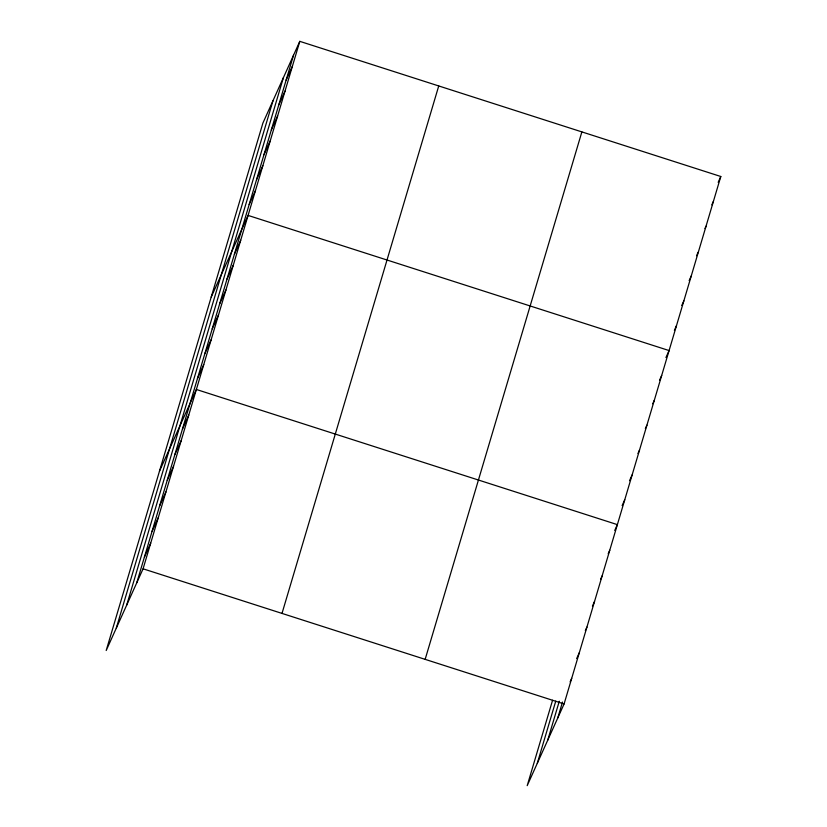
<?xml version="1.0" encoding="UTF-8"?>
<svg xmlns="http://www.w3.org/2000/svg" width="827" height="827" viewBox="0 0 827 827"><rect width="100%" height="100%" fill="white"/><g stroke="black" fill="none" stroke-linecap="round" stroke-linejoin="round"><path stroke-width="1.24" d="M116.287 628.138L273.003 100.687M126.686 605.116L283.403 77.655M136.775 582.756L293.502 55.306M299.798 41.35L262.914 123.037L106.197 650.498L143.081 568.811L299.798 41.35L720.803 176.502L564.086 703.963L527.202 785.65L552.57 700.252M282.007 613.407L438.734 85.956M425.15 659.367L581.867 131.906M537.292 763.3L555.775 701.079M547.691 740.268L559.29 701.234M557.78 717.919L562.494 702.061M286.111 80.167L292.407 66.212M278.72 105.039L285.026 91.084M271.339 129.901L277.634 115.945M263.947 154.763L270.243 140.817M256.556 179.635L262.862 165.679M249.165 204.496L255.471 190.541M211.195 297.1L248.079 215.413L669.084 350.565L665.931 357.543M234.392 254.23L240.698 240.275M227.001 279.092L233.307 265.147M219.62 303.964L225.916 290.008M212.229 328.826L218.524 314.87M204.838 353.698L211.143 339.742M197.457 378.559L203.752 364.604M159.477 471.163L196.361 389.476L617.366 524.628L614.74 530.438M182.457 429.048L188.752 415.092M174.838 454.664L181.144 440.708M167.23 480.28L173.525 466.335M159.611 505.907L165.917 491.951M152.003 531.523L158.308 517.568M144.394 557.14L150.69 543.184M718.177 182.322L720.803 176.502M711.84 204.858L713.412 201.375M704.976 228.562L706.031 226.236M696.541 255.76L698.112 252.266M689.149 280.622L691.248 275.97M681.758 305.483L683.867 300.832M674.377 330.355L676.476 325.704M659.595 380.089L661.693 375.437M652.73 403.783L654.312 400.299M645.349 428.655L646.921 425.161M637.958 453.516L639.529 450.033M629.523 480.714L632.148 474.894M622.131 505.576L624.757 499.766M608.186 553.739L609.757 550.244M600.567 579.355L602.149 575.871M592.432 606.139L594.53 601.487M585.34 630.598L586.922 627.104M576.688 658.54L579.303 652.72M570.123 681.83L571.695 678.347M143.081 568.811L564.086 703.963"/></g></svg>
